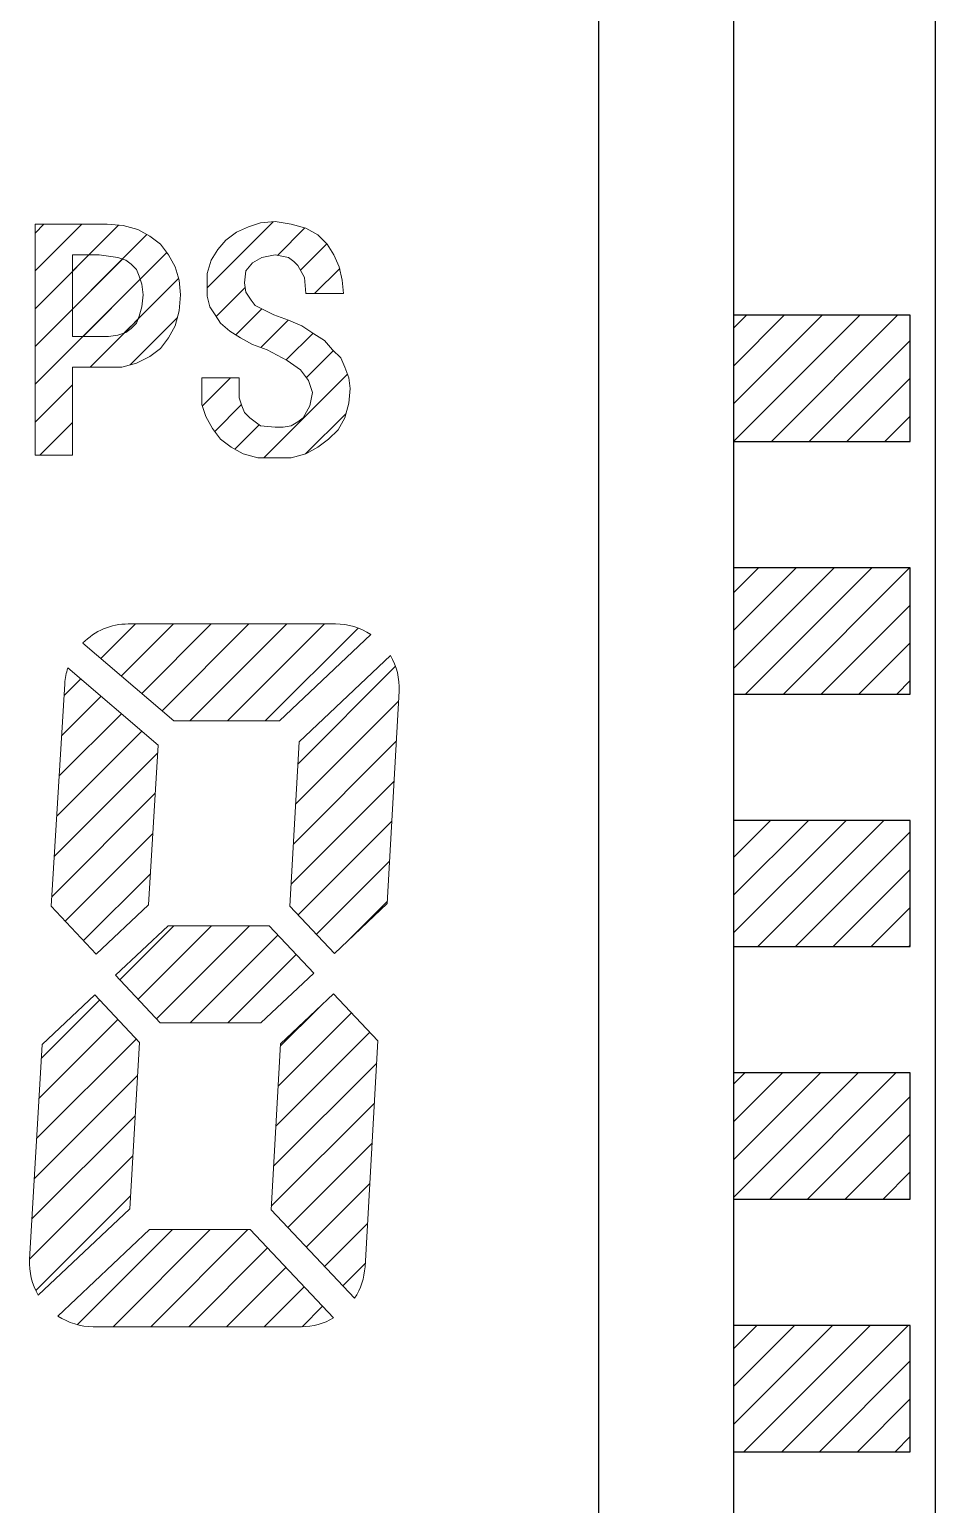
# Paper-space layout 'SW_Model_1' of a CAD drawing. Header units: millimetres. Extents: x 625 to 800, y 257 to 308.
# Drawn here: x 675.09 to 680.48, y 290.18 to 298.94 of the extents above; entities that cross this region are included whole.
import ezdxf

# ---------------------------------------------------------------- set-up
doc = ezdxf.new("R2010")
doc.units = ezdxf.units.MM
doc.layers.add('剖面线层1', color=4, linetype='Continuous')

psp = doc.layouts.new('SW_Model_1')

# ---------------------------------------------------------------- hatches: boundary and pattern name
at = {"layer": '剖面线层1'}
h = psp.add_hatch(dxfattribs=at)
h.set_pattern_fill('ANSI31', color=256, scale=0.05, style=0)
h.paths.add_polyline_path([(675.9833, 297.4515), (675.9913, 297.3643), (675.9833, 297.2692), (675.9596, 297.182), (675.9199, 297.1106), (675.8723, 297.0472), (675.8089, 296.9996), (675.7297, 296.96), (675.6424, 296.9362), (675.5473, 296.9362), (675.3491, 296.9362), (675.3491, 296.413), (675.1272, 296.413), (675.1272, 297.7845), (675.5552, 297.7845), (675.6504, 297.7766), (675.7376, 297.7528), (675.8089, 297.7131), (675.8723, 297.6656), (675.9199, 297.6021), (675.9596, 297.5308)], flags=0)
h = psp.add_hatch(dxfattribs=at)
h.set_pattern_fill('ANSI31', color=256, scale=0.05, style=0)
h.paths.add_polyline_path([(676.9901, 296.8728), (676.9981, 296.8094), (676.9901, 296.7222), (676.9664, 296.635), (676.9267, 296.5636), (676.8712, 296.5081), (676.8078, 296.4606), (676.7365, 296.4209), (676.6493, 296.3971), (676.5541, 296.3971), (676.4511, 296.3971), (676.3639, 296.4209), (676.2925, 296.4606), (676.2291, 296.5081), (676.1815, 296.5716), (676.1419, 296.6429), (676.1181, 296.7143), (676.1181, 296.8015), (676.1181, 296.8728), (676.3401, 296.8728), (676.3401, 296.8094), (676.3401, 296.7539), (676.3559, 296.7063), (676.3718, 296.6667), (676.4035, 296.635), (676.4669, 296.5874), (676.5541, 296.5795), (676.6017, 296.5795), (676.6493, 296.5874), (676.6889, 296.6112), (676.7206, 296.635), (676.7602, 296.7063), (676.7761, 296.7856), (676.7523, 296.8569), (676.7047, 296.9204), (676.6255, 296.9759), (676.5066, 297.0393), (676.4194, 297.071), (676.348, 297.1106), (676.2846, 297.1503), (676.2291, 297.1978), (676.1974, 297.2454), (676.1657, 297.293), (676.1498, 297.3564), (676.1498, 297.4119), (676.1498, 297.4912), (676.1736, 297.5704), (676.2132, 297.6339), (676.2608, 297.6893), (676.3242, 297.7369), (676.3956, 297.7686), (676.4669, 297.7924), (676.5541, 297.8003), (676.6493, 297.7845), (676.7365, 297.7607), (676.8078, 297.7211), (676.8633, 297.6656), (676.9029, 297.6021), (676.9346, 297.5308), (676.9505, 297.4515), (676.9584, 297.3722), (676.7365, 297.3722), (676.7285, 297.4674), (676.6889, 297.5387), (676.6651, 297.5625), (676.6334, 297.5863), (676.5938, 297.5942), (676.5541, 297.6021), (676.4748, 297.5863), (676.4194, 297.5546), (676.3797, 297.507), (676.3718, 297.4357), (676.3797, 297.3802), (676.4114, 297.3326), (676.4352, 297.3009), (676.4828, 297.2771), (676.5462, 297.2454), (676.6334, 297.2137), (676.7127, 297.182), (676.784, 297.1344), (676.8474, 297.0948), (676.895, 297.0393), (676.9426, 296.9917), (676.9664, 296.9362)], flags=0)
h = psp.add_hatch(dxfattribs=at)
h.set_pattern_fill('ANSI31', color=256, scale=0.05, style=0)
h.paths.add_polyline_path([(675.7614, 297.293), (675.7693, 297.3643), (675.7614, 297.4277), (675.7455, 297.4753), (675.7297, 297.5149), (675.6979, 297.5467), (675.6662, 297.5704), (675.6187, 297.5863), (675.5632, 297.5942), (675.5077, 297.6021), (675.3491, 297.6021), (675.3491, 297.1186), (675.5077, 297.1186), (675.5632, 297.1186), (675.6187, 297.1265), (675.6662, 297.1423), (675.6979, 297.1661), (675.7297, 297.1978), (675.7455, 297.2375)], flags=0)
h = psp.add_hatch(dxfattribs=at)
h.set_pattern_fill('ANSI31', color=256, scale=0.05, style=0)
h.paths.add_polyline_path([(679.2764, 296.4934), (680.3264, 296.4934), (680.3264, 297.2434), (679.2764, 297.2434)], flags=0)
h = psp.add_hatch(dxfattribs=at)
h.set_pattern_fill('ANSI31', color=256, scale=0.05, style=0)
h.paths.add_polyline_path([(679.2764, 294.9934), (680.3264, 294.9934), (680.3264, 295.7434), (679.2764, 295.7434)], flags=0)
h = psp.add_hatch(dxfattribs=at)
h.set_pattern_fill('ANSI31', color=256, scale=0.05, style=0)
edge = h.paths.add_edge_path(flags=0)
edge.add_arc((676.9122, 295.0323), 0.378, 56.3964, 90)
edge.add_line((676.9122, 295.4103), (675.6808, 295.4103))
edge.add_arc((675.6808, 295.0323), 0.378, 90, 135.53452)
edge.add_line((675.411, 295.297), (675.9518, 294.8338))
edge.add_line((675.9518, 294.8338), (676.5786, 294.8338))
edge.add_line((676.5786, 294.8338), (677.1214, 295.3471))
h = psp.add_hatch(dxfattribs=at)
h.set_pattern_fill('ANSI31', color=256, scale=0.05, style=0)
edge = h.paths.add_edge_path(flags=0)
edge.add_line((677.2383, 295.2235), (676.6955, 294.7102))
edge.add_line((676.6955, 294.7102), (676.6408, 293.734))
edge.add_line((676.6408, 293.734), (676.9061, 293.4534))
edge.add_line((676.9061, 293.4534), (677.219, 293.7489))
edge.add_line((677.219, 293.7489), (677.2897, 295.0111))
edge.add_arc((676.9122, 295.0323), 0.378, 356.79516, 390.39064)
h = psp.add_hatch(dxfattribs=at)
h.set_pattern_fill('ANSI31', color=256, scale=0.05, style=0)
edge = h.paths.add_edge_path(flags=0)
edge.add_line((675.2229, 293.7341), (675.4896, 293.4482))
edge.add_line((675.4896, 293.4482), (675.8008, 293.741))
edge.add_line((675.8008, 293.741), (675.8587, 294.6895))
edge.add_line((675.8587, 294.6895), (675.3215, 295.1497))
edge.add_arc((675.6808, 295.0323), 0.378, 161.89288, 176.50675)
edge.add_line((675.3035, 295.0553), (675.2229, 293.7341))
h = psp.add_hatch(dxfattribs=at)
h.set_pattern_fill('ANSI31', color=256, scale=0.05, style=0)
h.paths.add_polyline_path([(679.2764, 293.4934), (680.3264, 293.4934), (680.3264, 294.2434), (679.2764, 294.2434)], flags=0)
h = psp.add_hatch(dxfattribs=at)
h.set_pattern_fill('ANSI31', color=256, scale=0.05, style=0)
h.paths.add_polyline_path([(675.9174, 293.6171), (675.6057, 293.3239), (675.8701, 293.0406), (676.469, 293.0406), (676.7824, 293.3366), (676.5172, 293.6171)], flags=0)
h = psp.add_hatch(dxfattribs=at)
h.set_pattern_fill('ANSI31', color=256, scale=0.05, style=0)
edge = h.paths.add_edge_path(flags=0)
edge.add_line((675.1458, 291.4229), (675.6895, 291.936))
edge.add_line((675.6895, 291.936), (675.7469, 292.9233))
edge.add_line((675.7469, 292.9233), (675.4818, 293.2073))
edge.add_line((675.4818, 293.2073), (675.1689, 292.9129))
edge.add_line((675.1689, 292.9129), (675.0947, 291.6357))
edge.add_arc((675.472, 291.6138), 0.378, 176.67414, 210.33419)
h = psp.add_hatch(dxfattribs=at)
h.set_pattern_fill('ANSI31', color=256, scale=0.05, style=0)
edge = h.paths.add_edge_path(flags=0)
edge.add_line((676.5858, 292.917), (676.5292, 291.929))
edge.add_line((676.5292, 291.929), (677.0246, 291.4044))
edge.add_arc((676.7099, 291.6138), 0.378, 326.36305, 356.72034)
edge.add_line((677.0873, 291.5922), (677.1641, 292.9329))
edge.add_line((677.1641, 292.9329), (676.8993, 293.213))
edge.add_line((676.8993, 293.213), (676.5858, 292.917))
h = psp.add_hatch(dxfattribs=at)
h.set_pattern_fill('ANSI31', color=256, scale=0.05, style=0)
h.paths.add_polyline_path([(679.2764, 291.9934), (680.3264, 291.9934), (680.3264, 292.7434), (679.2764, 292.7434)], flags=0)
h = psp.add_hatch(dxfattribs=at)
h.set_pattern_fill('ANSI31', color=256, scale=0.05, style=0)
edge = h.paths.add_edge_path(flags=0)
edge.add_line((676.4055, 291.8122), (675.8063, 291.8122))
edge.add_line((675.8063, 291.8122), (675.2625, 291.2992))
edge.add_arc((675.472, 291.6138), 0.378, 236.33995, 270)
edge.add_line((675.472, 291.2358), (676.7099, 291.2358))
edge.add_arc((676.7099, 291.6138), 0.378, 270, 300.35729)
edge.add_line((676.9009, 291.2876), (676.4055, 291.8122))
h = psp.add_hatch(dxfattribs=at)
h.set_pattern_fill('ANSI31', color=256, scale=0.05, style=0)
h.paths.add_polyline_path([(679.2764, 290.4934), (680.3264, 290.4934), (680.3264, 291.2434), (679.2764, 291.2434)], flags=0)

# ---------------------------------------------------------------- linework, layer by layer
at = {"color": 7, "linetype": 'Continuous', "lineweight": 25}
for p, q in [((679.2764, 304.8684), (679.2764, 276.8684)), ((680.4764, 276.8684), (680.4764, 304.8684)), ((678.4764, 278.8684), (678.4764, 302.8684))]:
    psp.add_line(p, q, dxfattribs=at)
at = {"color": 7, "linetype": 'Continuous', "lineweight": 18}
for p, q in [((675.1272, 296.413), (675.1272, 297.7845)), ((675.1272, 297.7845), (675.5552, 297.7845)), ((675.1272, 296.413), (675.1272, 297.7845)), ((675.1272, 297.7845), (675.5552, 297.7845)), ((675.5552, 297.7845), (675.6504, 297.7766)), ((675.5552, 297.7845), (675.6504, 297.7766)), ((675.6504, 297.7766), (675.7376, 297.7528)), ((675.6504, 297.7766), (675.7376, 297.7528)), ((675.7376, 297.7528), (675.8089, 297.7131)), ((675.7376, 297.7528), (675.8089, 297.7131)), ((676.2608, 297.6893), (676.3242, 297.7369)), ((676.2608, 297.6893), (676.3242, 297.7369)), ((676.3242, 297.7369), (676.3956, 297.7686)), ((676.3242, 297.7369), (676.3956, 297.7686)), ((676.3956, 297.7686), (676.4669, 297.7924)), ((676.3956, 297.7686), (676.4669, 297.7924)), ((676.4669, 297.7924), (676.5541, 297.8003)), ((676.4669, 297.7924), (676.5541, 297.8003)), ((676.5541, 297.8003), (676.6493, 297.7845)), ((676.5541, 297.8003), (676.6493, 297.7845)), ((676.6493, 297.7845), (676.7365, 297.7607)), ((676.6493, 297.7845), (676.7365, 297.7607)), ((676.7365, 297.7607), (676.8078, 297.7211)), ((676.7365, 297.7607), (676.8078, 297.7211)), ((676.8078, 297.7211), (676.8633, 297.6656)), ((676.8078, 297.7211), (676.8633, 297.6656)), ((675.8089, 297.7131), (675.8723, 297.6656)), ((675.8089, 297.7131), (675.8723, 297.6656)), ((675.8723, 297.6656), (675.9199, 297.6021)), ((675.8723, 297.6656), (675.9199, 297.6021)), ((676.1736, 297.5704), (676.2132, 297.6339)), ((676.1736, 297.5704), (676.2132, 297.6339)), ((676.2132, 297.6339), (676.2608, 297.6893)), ((676.2132, 297.6339), (676.2608, 297.6893)), ((676.8633, 297.6656), (676.9029, 297.6021)), ((676.8633, 297.6656), (676.9029, 297.6021)), ((675.5077, 297.6021), (675.3491, 297.6021)), ((675.3491, 297.6021), (675.3491, 297.1186)), ((675.5077, 297.6021), (675.3491, 297.6021)), ((675.3491, 297.6021), (675.3491, 297.1186)), ((675.5632, 297.5942), (675.5077, 297.6021)), ((675.5632, 297.5942), (675.5077, 297.6021)), ((675.6187, 297.5863), (675.5632, 297.5942)), ((675.6187, 297.5863), (675.5632, 297.5942)), ((675.6662, 297.5704), (675.6187, 297.5863)), ((675.6662, 297.5704), (675.6187, 297.5863)), ((675.6979, 297.5467), (675.6662, 297.5704)), ((675.6979, 297.5467), (675.6662, 297.5704)), ((675.7297, 297.5149), (675.6979, 297.5467)), ((675.7297, 297.5149), (675.6979, 297.5467)), ((675.9199, 297.6021), (675.9596, 297.5308)), ((675.9199, 297.6021), (675.9596, 297.5308)), ((676.1498, 297.4912), (676.1736, 297.5704)), ((676.1498, 297.4912), (676.1736, 297.5704)), ((676.4194, 297.5546), (676.3797, 297.507)), ((676.4194, 297.5546), (676.3797, 297.507)), ((676.4748, 297.5863), (676.4194, 297.5546)), ((676.4748, 297.5863), (676.4194, 297.5546)), ((676.5541, 297.6021), (676.4748, 297.5863)), ((676.5541, 297.6021), (676.4748, 297.5863)), ((676.5938, 297.5942), (676.5541, 297.6021)), ((676.5938, 297.5942), (676.5541, 297.6021)), ((676.6334, 297.5863), (676.5938, 297.5942)), ((676.6334, 297.5863), (676.5938, 297.5942)), ((676.6651, 297.5625), (676.6334, 297.5863)), ((676.6651, 297.5625), (676.6334, 297.5863)), ((676.6889, 297.5387), (676.6651, 297.5625)), ((676.6889, 297.5387), (676.6651, 297.5625)), ((676.9029, 297.6021), (676.9346, 297.5308)), ((676.9029, 297.6021), (676.9346, 297.5308)), ((675.7455, 297.4753), (675.7297, 297.5149)), ((675.7455, 297.4753), (675.7297, 297.5149)), ((675.7614, 297.4277), (675.7455, 297.4753)), ((675.7614, 297.4277), (675.7455, 297.4753)), ((675.9596, 297.5308), (675.9833, 297.4515)), ((675.9596, 297.5308), (675.9833, 297.4515)), ((676.1498, 297.4119), (676.1498, 297.4912)), ((676.1498, 297.4119), (676.1498, 297.4912)), ((676.3797, 297.507), (676.3718, 297.4357)), ((676.3797, 297.507), (676.3718, 297.4357)), ((676.7285, 297.4674), (676.6889, 297.5387)), ((676.7285, 297.4674), (676.6889, 297.5387)), ((676.7365, 297.3722), (676.7285, 297.4674)), ((676.7365, 297.3722), (676.7285, 297.4674)), ((676.9346, 297.5308), (676.9505, 297.4515)), ((676.9346, 297.5308), (676.9505, 297.4515)), ((675.7693, 297.3643), (675.7614, 297.4277)), ((675.7693, 297.3643), (675.7614, 297.4277)), ((675.9833, 297.4515), (675.9913, 297.3643)), ((675.9833, 297.4515), (675.9913, 297.3643)), ((676.1498, 297.3564), (676.1498, 297.4119)), ((676.1498, 297.3564), (676.1498, 297.4119)), ((676.3718, 297.4357), (676.3797, 297.3802)), ((676.3718, 297.4357), (676.3797, 297.3802)), ((676.3797, 297.3802), (676.4114, 297.3326)), ((676.3797, 297.3802), (676.4114, 297.3326)), ((676.9584, 297.3722), (676.7365, 297.3722)), ((676.9584, 297.3722), (676.7365, 297.3722)), ((676.9505, 297.4515), (676.9584, 297.3722)), ((676.9505, 297.4515), (676.9584, 297.3722)), ((675.7455, 297.2375), (675.7614, 297.293)), ((675.7455, 297.2375), (675.7614, 297.293)), ((675.7614, 297.293), (675.7693, 297.3643)), ((675.7614, 297.293), (675.7693, 297.3643)), ((675.9913, 297.3643), (675.9833, 297.2692)), ((675.9913, 297.3643), (675.9833, 297.2692)), ((676.1657, 297.293), (676.1498, 297.3564)), ((676.1657, 297.293), (676.1498, 297.3564)), ((676.1974, 297.2454), (676.1657, 297.293)), ((676.1974, 297.2454), (676.1657, 297.293)), ((676.4114, 297.3326), (676.4352, 297.3009)), ((676.4114, 297.3326), (676.4352, 297.3009)), ((676.4352, 297.3009), (676.4828, 297.2771)), ((676.4352, 297.3009), (676.4828, 297.2771)), ((675.6979, 297.1661), (675.7297, 297.1978)), ((675.6979, 297.1661), (675.7297, 297.1978)), ((675.7297, 297.1978), (675.7455, 297.2375)), ((675.7297, 297.1978), (675.7455, 297.2375)), ((675.9833, 297.2692), (675.9596, 297.182)), ((675.9833, 297.2692), (675.9596, 297.182)), ((676.2291, 297.1978), (676.1974, 297.2454)), ((676.2291, 297.1978), (676.1974, 297.2454)), ((676.2846, 297.1503), (676.2291, 297.1978)), ((676.2846, 297.1503), (676.2291, 297.1978)), ((676.4828, 297.2771), (676.5462, 297.2454)), ((676.4828, 297.2771), (676.5462, 297.2454)), ((676.5462, 297.2454), (676.6334, 297.2137)), ((676.5462, 297.2454), (676.6334, 297.2137)), ((676.6334, 297.2137), (676.7127, 297.182)), ((676.6334, 297.2137), (676.7127, 297.182)), ((680.3264, 297.2434), (679.2764, 297.2434)), ((679.2764, 297.2434), (679.2764, 296.4934)), ((680.3264, 296.4934), (680.3264, 297.2434)), ((675.3491, 297.1186), (675.5077, 297.1186)), ((675.3491, 297.1186), (675.5077, 297.1186)), ((675.5077, 297.1186), (675.5632, 297.1186)), ((675.5077, 297.1186), (675.5632, 297.1186)), ((675.5632, 297.1186), (675.6187, 297.1265)), ((675.5632, 297.1186), (675.6187, 297.1265)), ((675.6187, 297.1265), (675.6662, 297.1423)), ((675.6187, 297.1265), (675.6662, 297.1423)), ((675.6662, 297.1423), (675.6979, 297.1661)), ((675.6662, 297.1423), (675.6979, 297.1661)), ((675.9199, 297.1106), (675.8723, 297.0472)), ((675.9199, 297.1106), (675.8723, 297.0472)), ((675.9596, 297.182), (675.9199, 297.1106)), ((675.9596, 297.182), (675.9199, 297.1106)), ((676.348, 297.1106), (676.2846, 297.1503)), ((676.348, 297.1106), (676.2846, 297.1503)), ((676.4194, 297.071), (676.348, 297.1106)), ((676.4194, 297.071), (676.348, 297.1106)), ((676.7127, 297.182), (676.784, 297.1344)), ((676.7127, 297.182), (676.784, 297.1344)), ((676.784, 297.1344), (676.8474, 297.0948)), ((676.784, 297.1344), (676.8474, 297.0948)), ((675.8723, 297.0472), (675.8089, 296.9996)), ((675.8723, 297.0472), (675.8089, 296.9996)), ((676.5066, 297.0393), (676.4194, 297.071)), ((676.5066, 297.0393), (676.4194, 297.071)), ((676.6255, 296.9759), (676.5066, 297.0393)), ((676.6255, 296.9759), (676.5066, 297.0393)), ((676.8474, 297.0948), (676.895, 297.0393)), ((676.8474, 297.0948), (676.895, 297.0393)), ((676.895, 297.0393), (676.9426, 296.9917)), ((676.895, 297.0393), (676.9426, 296.9917)), ((675.5473, 296.9362), (675.3491, 296.9362)), ((675.3491, 296.9362), (675.3491, 296.413)), ((675.5473, 296.9362), (675.3491, 296.9362)), ((675.3491, 296.9362), (675.3491, 296.413)), ((675.6424, 296.9362), (675.5473, 296.9362)), ((675.6424, 296.9362), (675.5473, 296.9362)), ((675.7297, 296.96), (675.6424, 296.9362)), ((675.7297, 296.96), (675.6424, 296.9362)), ((675.8089, 296.9996), (675.7297, 296.96)), ((675.8089, 296.9996), (675.7297, 296.96)), ((676.7047, 296.9204), (676.6255, 296.9759)), ((676.7047, 296.9204), (676.6255, 296.9759)), ((676.9426, 296.9917), (676.9664, 296.9362)), ((676.9426, 296.9917), (676.9664, 296.9362)), ((676.9664, 296.9362), (676.9901, 296.8728)), ((676.9664, 296.9362), (676.9901, 296.8728)), ((676.1181, 296.8015), (676.1181, 296.8728)), ((676.1181, 296.8728), (676.3401, 296.8728)), ((676.1181, 296.8015), (676.1181, 296.8728)), ((676.1181, 296.8728), (676.3401, 296.8728)), ((676.3401, 296.8728), (676.3401, 296.8094)), ((676.3401, 296.8728), (676.3401, 296.8094)), ((676.7523, 296.8569), (676.7047, 296.9204)), ((676.7523, 296.8569), (676.7047, 296.9204)), ((676.7761, 296.7856), (676.7523, 296.8569)), ((676.7761, 296.7856), (676.7523, 296.8569)), ((676.9901, 296.8728), (676.9981, 296.8094)), ((676.9901, 296.8728), (676.9981, 296.8094)), ((676.1181, 296.7143), (676.1181, 296.8015)), ((676.1181, 296.7143), (676.1181, 296.8015)), ((676.3401, 296.8094), (676.3401, 296.7539)), ((676.3401, 296.8094), (676.3401, 296.7539)), ((676.7602, 296.7063), (676.7761, 296.7856)), ((676.7602, 296.7063), (676.7761, 296.7856)), ((676.9981, 296.8094), (676.9901, 296.7222)), ((676.9981, 296.8094), (676.9901, 296.7222)), ((676.1419, 296.6429), (676.1181, 296.7143)), ((676.1419, 296.6429), (676.1181, 296.7143)), ((676.3401, 296.7539), (676.3559, 296.7063)), ((676.3401, 296.7539), (676.3559, 296.7063)), ((676.3559, 296.7063), (676.3718, 296.6667)), ((676.3559, 296.7063), (676.3718, 296.6667)), ((676.7206, 296.635), (676.7602, 296.7063)), ((676.7206, 296.635), (676.7602, 296.7063)), ((676.9901, 296.7222), (676.9664, 296.635)), ((676.9901, 296.7222), (676.9664, 296.635)), ((676.1815, 296.5716), (676.1419, 296.6429)), ((676.1815, 296.5716), (676.1419, 296.6429)), ((676.3718, 296.6667), (676.4035, 296.635)), ((676.3718, 296.6667), (676.4035, 296.635)), ((676.4035, 296.635), (676.4669, 296.5874)), ((676.4035, 296.635), (676.4669, 296.5874)), ((676.4669, 296.5874), (676.5541, 296.5795)), ((676.4669, 296.5874), (676.5541, 296.5795)), ((676.6017, 296.5795), (676.6493, 296.5874)), ((676.6017, 296.5795), (676.6493, 296.5874)), ((676.6493, 296.5874), (676.6889, 296.6112)), ((676.6493, 296.5874), (676.6889, 296.6112)), ((676.6889, 296.6112), (676.7206, 296.635)), ((676.6889, 296.6112), (676.7206, 296.635)), ((676.9664, 296.635), (676.9267, 296.5636)), ((676.9664, 296.635), (676.9267, 296.5636)), ((676.2291, 296.5081), (676.1815, 296.5716)), ((676.2291, 296.5081), (676.1815, 296.5716)), ((676.2925, 296.4606), (676.2291, 296.5081)), ((676.2925, 296.4606), (676.2291, 296.5081)), ((676.5541, 296.5795), (676.6017, 296.5795)), ((676.5541, 296.5795), (676.6017, 296.5795)), ((676.8712, 296.5081), (676.8078, 296.4606)), ((676.8712, 296.5081), (676.8078, 296.4606)), ((676.9267, 296.5636), (676.8712, 296.5081)), ((676.9267, 296.5636), (676.8712, 296.5081)), ((675.3491, 296.413), (675.1272, 296.413)), ((675.3491, 296.413), (675.1272, 296.413)), ((676.3639, 296.4209), (676.2925, 296.4606)), ((676.3639, 296.4209), (676.2925, 296.4606)), ((676.4511, 296.3971), (676.3639, 296.4209)), ((676.4511, 296.3971), (676.3639, 296.4209)), ((676.7365, 296.4209), (676.6493, 296.3971)), ((676.7365, 296.4209), (676.6493, 296.3971)), ((676.8078, 296.4606), (676.7365, 296.4209)), ((676.8078, 296.4606), (676.7365, 296.4209)), ((679.2764, 296.4934), (680.3264, 296.4934)), ((676.5541, 296.3971), (676.4511, 296.3971)), ((676.5541, 296.3971), (676.4511, 296.3971)), ((676.6493, 296.3971), (676.5541, 296.3971)), ((676.6493, 296.3971), (676.5541, 296.3971)), ((680.3264, 295.7434), (679.2764, 295.7434)), ((679.2764, 295.7434), (679.2764, 294.9934)), ((680.3264, 294.9934), (680.3264, 295.7434)), ((676.9122, 295.4103), (675.6808, 295.4103)), ((676.9122, 295.4103), (675.6808, 295.4103)), ((675.411, 295.297), (675.9518, 294.8338)), ((675.411, 295.297), (675.9518, 294.8338)), ((676.5786, 294.8338), (677.1214, 295.3471)), ((676.5786, 294.8338), (677.1214, 295.3471)), ((677.2383, 295.2235), (676.6955, 294.7102)), ((677.2383, 295.2235), (676.6955, 294.7102)), ((675.8587, 294.6895), (675.3215, 295.1497)), ((675.8587, 294.6895), (675.3215, 295.1497)), ((675.3035, 295.0553), (675.2229, 293.7341)), ((675.3035, 295.0553), (675.2229, 293.7341)), ((677.219, 293.7489), (677.2897, 295.0111)), ((677.219, 293.7489), (677.2897, 295.0111)), ((679.2764, 294.9934), (680.3264, 294.9934)), ((675.9518, 294.8338), (676.5786, 294.8338)), ((675.9518, 294.8338), (676.5786, 294.8338)), ((675.8008, 293.741), (675.8587, 294.6895)), ((675.8008, 293.741), (675.8587, 294.6895)), ((676.6955, 294.7102), (676.6408, 293.734)), ((676.6955, 294.7102), (676.6408, 293.734)), ((680.3264, 294.2434), (679.2764, 294.2434)), ((679.2764, 294.2434), (679.2764, 293.4934)), ((680.3264, 293.4934), (680.3264, 294.2434)), ((675.2229, 293.7341), (675.4896, 293.4482)), ((675.2229, 293.7341), (675.4896, 293.4482)), ((675.4896, 293.4482), (675.8008, 293.741)), ((675.4896, 293.4482), (675.8008, 293.741)), ((676.6408, 293.734), (676.9061, 293.4534)), ((676.6408, 293.734), (676.9061, 293.4534)), ((676.9061, 293.4534), (677.219, 293.7489)), ((676.9061, 293.4534), (677.219, 293.7489)), ((675.9174, 293.6171), (675.6057, 293.3239)), ((675.9174, 293.6171), (675.6057, 293.3239)), ((676.5172, 293.6171), (675.9174, 293.6171)), ((676.5172, 293.6171), (675.9174, 293.6171)), ((676.7824, 293.3366), (676.5172, 293.6171)), ((676.7824, 293.3366), (676.5172, 293.6171)), ((679.2764, 293.4934), (680.3264, 293.4934)), ((675.6057, 293.3239), (675.8701, 293.0406)), ((675.6057, 293.3239), (675.8701, 293.0406)), ((676.469, 293.0406), (676.7824, 293.3366)), ((676.469, 293.0406), (676.7824, 293.3366)), ((675.4818, 293.2073), (675.1689, 292.9129)), ((675.4818, 293.2073), (675.1689, 292.9129)), ((675.7469, 292.9233), (675.4818, 293.2073)), ((675.7469, 292.9233), (675.4818, 293.2073)), ((676.8993, 293.213), (676.5858, 292.917)), ((676.8993, 293.213), (676.5858, 292.917)), ((677.1641, 292.9329), (676.8993, 293.213)), ((677.1641, 292.9329), (676.8993, 293.213)), ((675.8701, 293.0406), (676.469, 293.0406)), ((675.8701, 293.0406), (676.469, 293.0406)), ((675.1689, 292.9129), (675.0947, 291.6357)), ((675.1689, 292.9129), (675.0947, 291.6357)), ((675.6895, 291.936), (675.7469, 292.9233)), ((675.6895, 291.936), (675.7469, 292.9233)), ((676.5858, 292.917), (676.5292, 291.929)), ((676.5858, 292.917), (676.5292, 291.929)), ((677.0873, 291.5922), (677.1641, 292.9329)), ((677.0873, 291.5922), (677.1641, 292.9329)), ((680.3264, 292.7434), (679.2764, 292.7434)), ((679.2764, 292.7434), (679.2764, 291.9934)), ((680.3264, 291.9934), (680.3264, 292.7434)), ((679.2764, 291.9934), (680.3264, 291.9934)), ((675.1458, 291.4229), (675.6895, 291.936)), ((675.1458, 291.4229), (675.6895, 291.936)), ((676.5292, 291.929), (677.0246, 291.4044)), ((676.5292, 291.929), (677.0246, 291.4044)), ((675.8063, 291.8122), (675.2625, 291.2992)), ((675.8063, 291.8122), (675.2625, 291.2992)), ((676.4055, 291.8122), (675.8063, 291.8122)), ((676.4055, 291.8122), (675.8063, 291.8122)), ((676.9009, 291.2876), (676.4055, 291.8122)), ((676.9009, 291.2876), (676.4055, 291.8122)), ((680.3264, 291.2434), (679.2764, 291.2434)), ((679.2764, 291.2434), (679.2764, 290.4934)), ((680.3264, 290.4934), (680.3264, 291.2434)), ((675.472, 291.2358), (676.7099, 291.2358)), ((675.472, 291.2358), (676.7099, 291.2358)), ((679.2764, 290.4934), (680.3264, 290.4934))]:
    psp.add_line(p, q, dxfattribs=at)
at = {"color": 179, "linetype": 'Continuous', "lineweight": 25}
for p, q in [((680.3264, 297.2434), (679.2764, 297.2434)), ((679.2764, 297.2434), (679.2764, 296.4934)), ((680.3264, 296.4934), (680.3264, 297.2434)), ((679.2764, 296.4934), (680.3264, 296.4934)), ((680.3264, 295.7434), (679.2764, 295.7434)), ((679.2764, 295.7434), (679.2764, 294.9934)), ((680.3264, 294.9934), (680.3264, 295.7434)), ((679.2764, 294.9934), (680.3264, 294.9934)), ((680.3264, 294.2434), (679.2764, 294.2434)), ((679.2764, 294.2434), (679.2764, 293.4934)), ((680.3264, 293.4934), (680.3264, 294.2434)), ((679.2764, 293.4934), (680.3264, 293.4934)), ((680.3264, 292.7434), (679.2764, 292.7434)), ((679.2764, 292.7434), (679.2764, 291.9934)), ((680.3264, 291.9934), (680.3264, 292.7434)), ((679.2764, 291.9934), (680.3264, 291.9934)), ((680.3264, 291.2434), (679.2764, 291.2434)), ((679.2764, 291.2434), (679.2764, 290.4934)), ((680.3264, 290.4934), (680.3264, 291.2434)), ((679.2764, 290.4934), (680.3264, 290.4934))]:
    psp.add_line(p, q, dxfattribs=at)
at = {"color": 7, "linetype": 'Continuous', "lineweight": 18}
for centre, start, end in [((675.6808, 295.0323), 90, 135.53452), ((675.6808, 295.0323), 90, 135.53452), ((676.9122, 295.0323), 56.3964, 90), ((676.9122, 295.0323), 56.3964, 90), ((676.9122, 295.0323), 356.79516, 30.39064), ((676.9122, 295.0323), 356.79516, 30.39064), ((675.6808, 295.0323), 161.89288, 176.50675), ((675.6808, 295.0323), 161.89288, 176.50675), ((675.472, 291.6138), 176.67414, 210.33419), ((675.472, 291.6138), 176.67414, 210.33419), ((676.7099, 291.6138), 326.36305, 356.72034), ((676.7099, 291.6138), 326.36305, 356.72034), ((675.472, 291.6138), 236.33995, 270), ((675.472, 291.6138), 236.33995, 270), ((676.7099, 291.6138), 270, 300.35729), ((676.7099, 291.6138), 270, 300.35729)]:
    psp.add_arc(centre, 0.378, start, end, dxfattribs=at)

doc.saveas('drawing.dxf')
